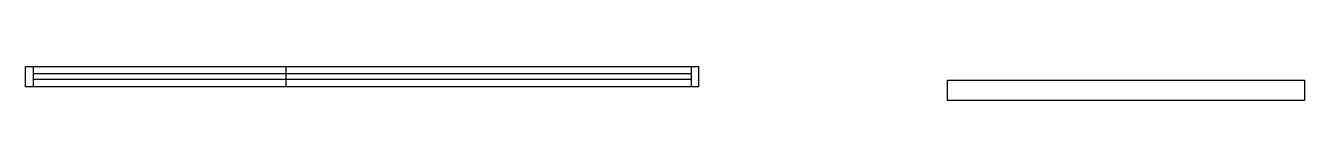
# Model space of a CAD drawing. Header units: metres. Extents: x 1673 to 2870, y 16359 to 16391.
import ezdxf

# ---------------------------------------------------------------- set-up
doc = ezdxf.new("R2010")
doc.units = ezdxf.units.M
doc.layers.add('Painéis', color=7, linetype='Continuous')
doc.layers.add('SARR_2.2x7', color=7, linetype='Continuous')

msp = doc.modelspace()

# ---------------------------------------------------------------- linework, layer by layer
at = {"layer": 'Painéis', "color": 7, "lineweight": 25}
for points in [[(1917.2, 16371.6), (1673.2, 16371.6), (1673.2, 16390.6), (1917.2, 16390.6)], [(2161.2, 16371.6), (1917.2, 16371.6), (1917.2, 16390.6), (2161.2, 16390.6)], [(2161.2, 16390.6), (2303.2, 16390.6), (2303.2, 16371.6), (2161.2, 16371.6)], [(2780.2, 16358.8), (2536.2, 16358.8), (2536.2, 16377.8), (2780.2, 16377.8)], [(2780.2, 16377.8), (2870.2, 16377.8), (2870.2, 16358.8), (2780.2, 16358.8)]]:
    msp.add_lwpolyline(points, dxfattribs=at)
at = {"layer": 'SARR_2.2x7', "color": 7, "lineweight": 25}
for p, q in [((1680.2, 16390.6), (1680.2, 16371.6)), ((2296.2, 16390.6), (2296.2, 16371.6)), ((1917.2, 16383.6), (1680.2, 16383.6)), ((1680.2, 16378.6), (1917.2, 16378.6)), ((2161.2, 16383.6), (1917.2, 16383.6)), ((1917.2, 16378.6), (2161.2, 16378.6)), ((2296.2, 16383.6), (2161.2, 16383.6)), ((2161.2, 16378.6), (2296.2, 16378.6))]:
    msp.add_line(p, q, dxfattribs=at)

doc.saveas('drawing.dxf')
